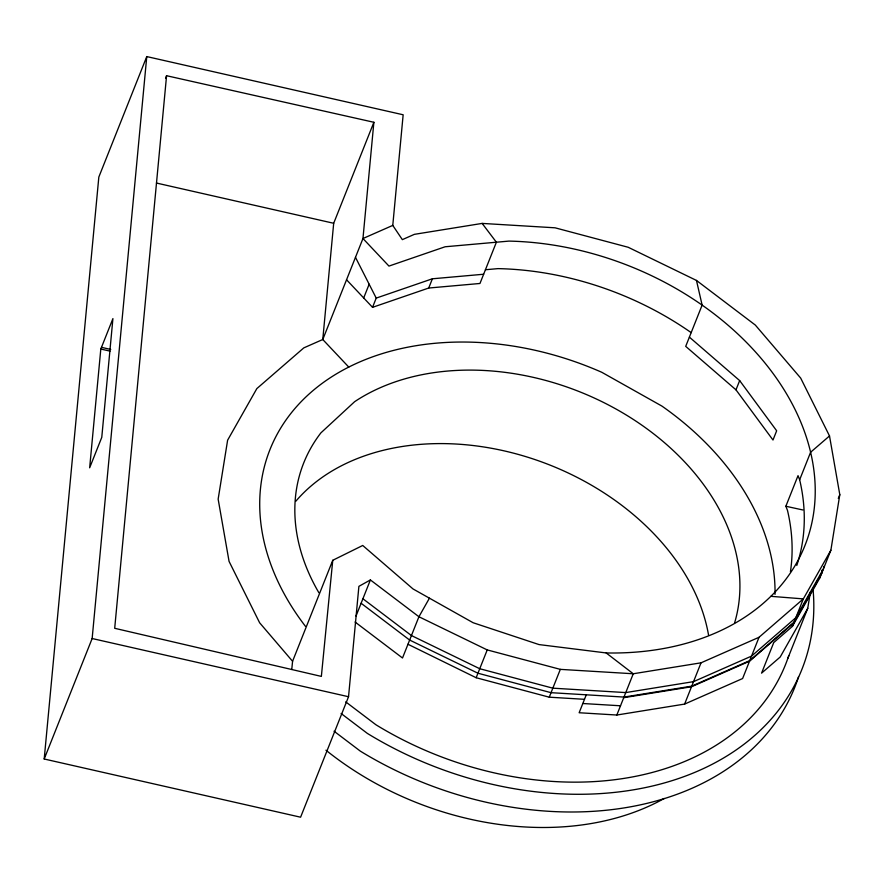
<?xml version="1.0" encoding="UTF-8"?>
<svg xmlns="http://www.w3.org/2000/svg" width="884" height="884" viewBox="0 0 884 884"><rect width="100%" height="100%" fill="white"/><g stroke="black" fill="none" stroke-linecap="round" stroke-linejoin="round"><path stroke-width="1.33" d="M830.872 550.246L803.324 598.888L759.036 637.287L701.023 662.823L633.253 673.763L560.323 669.365L487.228 649.917L418.928 616.745L370.396 579.937L358.893 586.346L348.539 696.725L300.593 817.203L44.2 759.002L98.831 177.054L146.766 56.576L403.159 114.776L392.772 225.398L402.342 239.641L414.364 234.348L482.145 223.409L555.064 227.807L628.17 247.266L696.47 280.438L755.312 325.058L800.694 378.109L829.512 435.956L839.8 494.675L830.872 550.246L819.921 577.76L792.373 626.402L773.743 642.558L761.566 673.155L780.196 657.011L807.744 608.358L810.352 592.103M100.809 349.036L89.66 467.802L101.77 437.359L112.92 318.594L100.809 349.036L110.058 351.136M44.2 759.002L92.146 638.524L146.766 56.576M291.764 669.475L292.571 661.287L259.631 622.778L229.067 561.406L218.149 499.14L227.619 440.188L256.846 388.595L303.82 347.865L322.771 339.511L362.959 238.525L373.877 122.279L166.568 75.715L114.699 628.292L321.356 676.404L332.76 560.29L362.727 545.472L413.016 588.943L473.139 622.745L539.03 644.58L606.17 652.944L633.253 673.763L616.833 715.023L579.142 712.747L586.28 694.802M373.877 122.279L333.688 223.276L322.771 339.511L348.771 367.081M819.921 577.76L820.352 575.053M821.346 574.169L821.998 570.103M822.032 570.843L821.59 573.561L793.799 622.811L749.51 661.21L691.498 686.757L623.728 697.697M823.822 566.346L823.38 569.053L795.832 617.695L751.544 656.105L693.542 681.641L625.761 692.581L552.843 688.172L479.736 668.724L411.436 635.552L362.904 598.755M165.573 78.267L166.568 75.715M363.689 297.952L369.158 284.217M346.55 279.775L372.54 307.334L376.219 298.096L355.478 257.332M372.54 307.334L428.718 288.029L432.387 278.791L483.647 274.239M292.571 661.287L332.76 560.29M356.02 616.06L370.396 579.937M407.966 644.259L476.156 677.73L487.228 649.917M476.156 677.73L549.251 697.189L560.323 669.365M739.665 380.595L776.66 430.784L772.992 440.022L735.985 389.844L739.665 380.595L689.387 337.124M616.833 715.023L684.614 704.084L701.023 662.823M790.429 571.76A266.272 194.734 21.7 0 0 787.478 510.366L785.854 506.256L798.031 475.658L799.655 479.769A266.272 194.734 21.7 0 1 796.771 565.473M799.655 479.769L810.606 452.243L829.512 435.956M759.036 637.287L742.615 678.536L684.614 704.084M838.297 498.432L839.8 494.675M792.373 626.402L803.324 598.888L770.859 596.324M787.876 658.271L807.744 608.358M429.436 598.181L418.928 616.745L402.507 657.994L355.059 622.005M794.042 622.203L749.754 660.602L691.752 686.139L623.971 697.078L551.052 692.68L477.946 673.221L409.646 640.06L361.114 603.253M392.772 225.398L362.959 238.525L388.96 266.084L445.127 246.769L508.963 241.1A266.272 194.734 21.7 0 1 810.606 452.243A266.272 194.734 21.7 0 1 606.17 652.944M376.219 298.096L432.387 278.791M485.438 269.742L498.012 268.625A266.272 194.734 21.7 0 1 691.178 332.627M428.718 288.029L479.968 283.477L496.388 242.216L482.145 223.409M549.251 697.189L584.49 699.31M582.821 703.509L620.513 705.786M785.854 506.256L802.871 509.969M156.457 183.043L333.688 223.276M101.483 347.335L110.732 349.445M92.146 638.524L348.539 696.725M345.732 701.874L375.932 724.769A291.532 213.221 21.7 0 0 788.749 655.718M341.091 713.487L367.379 733.422A309.234 226.16 21.7 0 0 673.84 780.097A309.234 226.16 21.7 0 0 813.169 590.611M334.041 731.201L360.329 751.135A309.234 226.16 21.7 0 0 798.561 676.801M735.985 389.844L685.708 346.362L702.128 305.113L696.47 280.438M318.87 592.722A229.984 168.203 21.7 0 1 320.892 432.873L354.628 401.69A229.984 168.203 21.7 0 1 621.109 411.933A229.984 168.203 21.7 0 1 734.604 622.866M295.786 501.261A229.984 168.203 21.7 0 1 530.997 458.255A229.984 168.203 21.7 0 1 708.526 634.955M664.216 798.473A266.272 194.734 21.7 0 1 325.942 750.196M305.499 626.38A266.272 194.734 21.7 0 1 312.196 391.281A266.272 194.734 21.7 0 1 601.805 372.297L661.939 406.099A266.272 194.734 21.7 0 1 775.025 594.38"/></g></svg>
